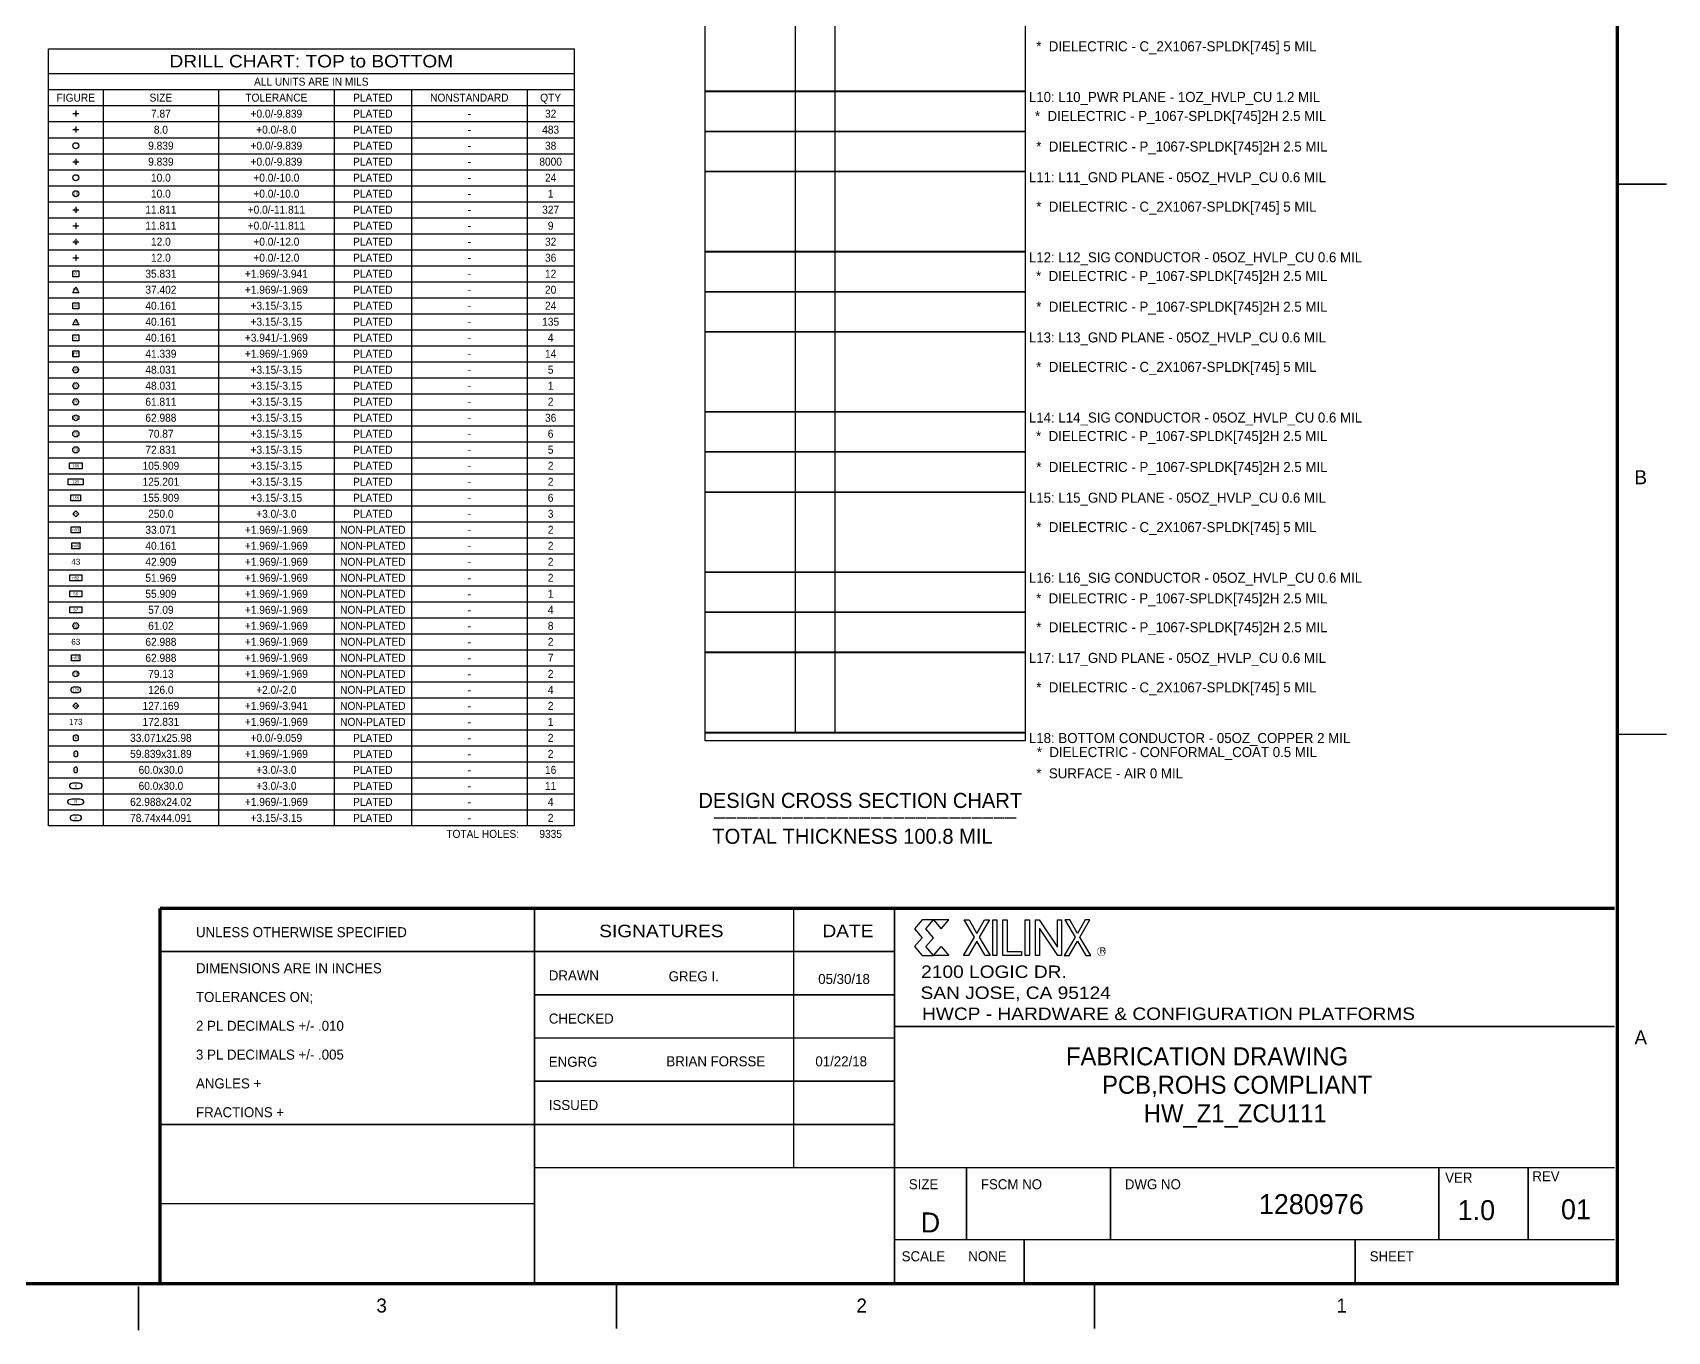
# Model space of a CAD drawing. Extents: x -13164 to 30582, y -10288 to 18382.
# Drawn here: x 10151 to 30582, y -10288 to 5940 of the extents above; entities that cross this region are included whole.
import ezdxf
from ezdxf.enums import TextEntityAlignment as Align

# ---------------------------------------------------------------- set-up
doc = ezdxf.new("R2010")
doc.units = 0
for name, color, linetype in [('BG_FAB_NOTES', 2, 'CONTINUOUS'), ('DF_OUTLINE', 110, 'CONTINUOUS'), ('MA_NCLEGEND-1-18', 7, 'CONTINUOUS'), ('MA_XSECTION_CHART', 103, 'CONTINUOUS')]:
    doc.layers.add(name, color=color, linetype=linetype)

# ---------------------------------------------------------------- blocks, each defined once
blk = doc.blocks.new('FIGURE_OBLONG')
blk.add_lwpolyline([(-0.5, -0.125), (-0.5, 0.125), (-0.416, 0.375), (-0.25, 0.5), (0.25, 0.5), (0.416, 0.375), (0.5, 0.125), (0.5, -0.125), (0.416, -0.375), (0.25, -0.5), (-0.25, -0.5), (-0.416, -0.375)], close=True)
blk = doc.blocks.new('FIGURE_DIAMOND')
blk.add_lwpolyline([(-0.5, 0), (0, 0.5), (0.5, 0), (0, -0.5)], close=True)
blk = doc.blocks.new('FIGURE_CIRCLE')
blk.add_circle((0, 0), 0.5)
blk = doc.blocks.new('FIGURE_SQUARE')
blk.add_lwpolyline([(-0.5, -0.5), (-0.5, 0.5), (0.5, 0.5), (0.5, -0.5)], close=True)
blk = doc.blocks.new('FIGURE_HEX')
blk.add_lwpolyline([(-0.5, 0), (-0.25, 0.5), (0.25, 0.5), (0.5, 0), (0.25, -0.5), (-0.25, -0.5)], close=True)
blk = doc.blocks.new('FIGURE_OCT')
blk.add_lwpolyline([(-0.5, -0.2071), (-0.5, 0.2071), (-0.2071, 0.5), (0.2071, 0.5), (0.5, 0.2071), (0.5, -0.2071), (0.2071, -0.5), (-0.2071, -0.5)], close=True)
blk = doc.blocks.new('FIGURE_TRI')
blk.add_lwpolyline([(-0.5, -0.5), (0, 0.5), (0.5, -0.5)], close=True)
blk = doc.blocks.new('FIGURE_CROSS')
for points in [[(-0.5, 0), (0.5, 0)], [(0, 0.5), (0, -0.5)]]:
    blk.add_lwpolyline(points)

msp = doc.modelspace()

# ---------------------------------------------------------------- linework, layer by layer
at = {"layer": 'DF_OUTLINE'}
for points, const_width in [([(-12543.311, -9692.519), (29956.689, -9692.519), (29956.689, 17807.481), (-12543.311, 17807.481), (-12543.311, -9692.519)], 40.161), ([(30571.65, 4047.24), (29971.65, 4047.24)], 20.079), ([(30571.65, -2827.559), (29971.65, -2827.559)], 20.079), ([(11741.732, -5002.76), (29921.65, -5002.76)], 40.161), ([(11741.732, -9682.677), (11741.732, -5002.76)], 40.161), ([(16421.65, -5722.437), (16421.65, -5002.76)], 22.441), ([(19661.811, -7522.437), (19661.811, -5002.76)], 20.079), ([(20921.65, -9675.197), (20921.65, -5002.76)], 20.079), ([(11741.732, -5542.519), (20921.65, -5542.519)], 20.079), ([(16421.65, -5722.437), (16421.65, -7522.437)], 20.079), ([(16421.65, -6082.677), (19661.811, -6082.677)], 20.079), ([(19661.811, -6082.677), (20921.65, -6082.677)], 20.079), ([(20921.65, -6479.917), (29871.26, -6480.319), (29921.65, -6479.917)], 20.079), ([(16421.65, -6622.437), (19661.811, -6622.437)], 20.079), ([(19661.811, -6622.437), (20921.65, -6622.437)], 20.079), ([(16421.65, -7162.598), (19661.811, -7162.598)], 20.079), ([(19661.811, -7162.598), (20921.65, -7162.598)], 20.079), ([(16421.65, -7522.437), (16421.65, -7702.76)], 20.079), ([(19661.811, -7522.437), (19661.811, -8242.519)], 20.079), ([(11741.732, -7702.76), (20921.65, -7702.76), (20921.65, -7882.677)], 20.079), ([(16421.65, -7702.76), (16421.65, -9682.677)], 20.079), ([(16421.65, -8242.519), (20921.65, -8242.519)], 20.079), ([(20921.65, -8242.519), (29921.65, -8242.519)], 20.079), ([(21821.65, -9142.519), (21821.65, -8242.519)], 20.079), ([(23621.65, -9142.519), (23621.65, -8242.519)], 20.079), ([(27726.732, -9147.519), (27726.732, -8247.519)], 20.079), ([(28841.732, -9142.519), (28841.732, -8242.519)], 20.079), ([(11741.732, -8692.519), (16421.65, -8692.519)], 20.079), ([(29921.65, -9142.519), (20921.65, -9142.519)], 20.079), ([(22541.732, -9142.519), (22541.732, -9682.677)], 20.079), ([(26681.492, -9142.519), (26681.492, -9682.677)], 20.079), ([(11471.65, -10277.559), (11471.65, -9727.559)], 20.079), ([(17446.453, -10252.76), (17446.453, -9702.76)], 20.079), ([(23421.65, -10252.76), (23421.65, -9702.76)], 20.079)]:
    msp.add_lwpolyline(points, dxfattribs=dict(at, const_width=const_width))
msp.add_lwpolyline([(19339.76, -5001.177), (19398.032, -5001.177)], dxfattribs=at)
for points in [[(21410.232, -5590.547), (21313.772, -5479.917), (21410.232, -5369.287), (21409.843, -5369.287), (21313.772, -5258.657), (21409.843, -5147.638), (21268.5, -5147.638), (21172.04, -5258.657), (21268.5, -5369.287), (21172.04, -5479.917), (21268.5, -5590.547)], [(21506.291, -5258.268), (21602.362, -5147.638), (21410.232, -5147.638)], [(21980.311, -5363.779), (22117.319, -5590.547), (22055.512, -5590.547), (21951.571, -5410.63), (21846.851, -5590.547), (21786.221, -5590.547), (21921.65, -5363.779), (21794.882, -5147.638), (21856.689, -5147.638), (21951.571, -5316.539), (22046.453, -5147.638), (22107.87, -5147.638)], [(22149.602, -5590.547), (22149.602, -5147.638), (22202.752, -5147.638), (22202.752, -5590.547)], [(22329.921, -5147.638), (22329.921, -5542.13), (22511.41, -5542.13), (22511.41, -5590.547), (22276.37, -5590.547), (22276.37, -5147.638)], [(22555.902, -5590.547), (22555.902, -5147.638), (22609.051, -5147.638), (22609.051, -5590.547)], [(22731.882, -5147.638), (22958.26, -5488.579), (22958.26, -5147.638), (23011.41, -5147.638), (23011.41, -5590.547), (22962.201, -5590.547), (22735.819, -5248.429), (22735.819, -5590.547), (22682.669, -5590.547), (22682.669, -5147.638)], [(23104.331, -5590.547), (23209.051, -5410.63), (23313.382, -5590.547), (23374.799, -5590.547), (23238.181, -5363.779), (23365.74, -5147.638), (23303.929, -5147.638), (23209.051, -5316.539), (23114.169, -5147.638), (23052.752, -5147.638), (23179.52, -5363.779), (23044.091, -5590.547)], [(21602.362, -5590.547), (21410.232, -5590.547), (21506.291, -5479.917)]]:
    msp.add_lwpolyline(points, close=True, dxfattribs=at)
at = {"layer": 'DF_OUTLINE', "const_width": 4.331}
for points in [[(23455.902, -5542.917, 3.088989), (23491.732, -5493.697)], [(23491.732, -5493.697, 0.323731), (23455.902, -5542.917)]]:
    msp.add_lwpolyline(points, format="xyb", dxfattribs=at)
at = {"layer": 'MA_NCLEGEND-1-18'}
msp.add_lwpolyline([(10347.1349, -3971.867), (10347.1349, 5739.951), (16919.3129, 5739.951), (16919.3129, -3971.867)], close=True, dxfattribs=at)
for points in [[(10347.1349, 5428.133), (16919.3129, 5428.133)], [(10347.1349, 5228.133), (16919.3129, 5228.133)], [(11031.3599, 5228.133), (11031.3599, -3971.867)], [(12474.6089, 5228.133), (12474.6089, -3971.867)], [(13917.8579, 5228.133), (13917.8579, -3971.867)], [(14886.7169, 5228.133), (14886.7169, -3971.867)], [(16329.9659, 5228.133), (16329.9659, -3971.867)], [(10347.1349, 5028.133), (16919.3129, 5028.133)], [(10347.1349, 4828.133), (16919.3129, 4828.133)], [(10347.1349, 4628.133), (16919.3129, 4628.133)], [(10347.1349, 4428.133), (16919.3129, 4428.133)], [(10347.1349, 4228.133), (16919.3129, 4228.133)], [(10347.1349, 4028.133), (16919.3129, 4028.133)], [(10347.1349, 3828.133), (16919.3129, 3828.133)], [(10347.1349, 3628.133), (16919.3129, 3628.133)], [(10347.1349, 3428.133), (16919.3129, 3428.133)], [(10347.1349, 3228.133), (16919.3129, 3228.133)], [(10347.1349, 3028.133), (16919.3129, 3028.133)], [(10347.1349, 2828.133), (16919.3129, 2828.133)], [(10347.1349, 2628.133), (16919.3129, 2628.133)], [(10347.1349, 2428.133), (16919.3129, 2428.133)], [(10347.1349, 2228.133), (16919.3129, 2228.133)], [(10347.1349, 2028.133), (16919.3129, 2028.133)], [(10347.1349, 1828.133), (16919.3129, 1828.133)], [(10347.1349, 1628.133), (16919.3129, 1628.133)], [(10347.1349, 1428.133), (16919.3129, 1428.133)], [(10347.1349, 1228.133), (16919.3129, 1228.133)], [(10347.1349, 1028.133), (16919.3129, 1028.133)], [(10347.1349, 828.133), (16919.3129, 828.133)], [(10347.1349, 628.133), (16919.3129, 628.133)], [(10347.1349, 428.133), (16919.3129, 428.133)], [(10347.1349, 228.133), (16919.3129, 228.133)], [(10347.1349, 28.133), (16919.3129, 28.133)], [(10347.1349, -171.867), (16919.3129, -171.867)], [(10347.1349, -371.867), (16919.3129, -371.867)], [(10347.1349, -571.867), (16919.3129, -571.867)], [(10347.1349, -771.867), (16919.3129, -771.867)], [(10347.1349, -971.867), (16919.3129, -971.867)], [(10347.1349, -1171.867), (16919.3129, -1171.867)], [(10347.1349, -1371.867), (16919.3129, -1371.867)], [(10347.1349, -1571.867), (16919.3129, -1571.867)], [(10347.1349, -1771.867), (16919.3129, -1771.867)], [(10347.1349, -1971.867), (16919.3129, -1971.867)], [(10347.1349, -2171.867), (16919.3129, -2171.867)], [(10347.1349, -2371.867), (16919.3129, -2371.867)], [(10347.1349, -2571.867), (16919.3129, -2571.867)], [(10347.1349, -2771.867), (16919.3129, -2771.867)], [(10347.1349, -2971.867), (16919.3129, -2971.867)], [(10347.1349, -3171.867), (16919.3129, -3171.867)], [(10347.1349, -3371.867), (16919.3129, -3371.867)], [(10347.1349, -3571.867), (16919.3129, -3571.867)], [(10347.1349, -3771.867), (16919.3129, -3771.867)]]:
    msp.add_lwpolyline(points, dxfattribs=at)
at = {"layer": 'MA_XSECTION_CHART'}
for points in [[(19556, 14222.2275), (19556, 14218.2275), (19681, 14218.2275), (19681, -2803.3725), (19556, -2803.3725), (19556, -2807.3725), (20306, -2807.3725), (20306, -2803.3725), (20181, -2803.3725), (20181, 14218.2275), (20306, 14218.2275), (20306, 14222.2275)], [(18556, 5207.4275), (18556, 6207.4275), (22556, 6207.4275), (22556, 5207.4275)], [(18556, 5205.0275), (18556, 5207.4275), (22556, 5207.4275), (22556, 5205.0275)], [(18556, 4705.0275), (18556, 5205.0275), (22556, 5205.0275), (22556, 4705.0275)], [(18556, 4205.0275), (18556, 4705.0275), (22556, 4705.0275), (22556, 4205.0275)], [(18556, 4203.8275), (18556, 4205.0275), (22556, 4205.0275), (22556, 4203.8275)], [(18556, 3203.8275), (18556, 4203.8275), (22556, 4203.8275), (22556, 3203.8275)], [(18556, 3202.6275), (18556, 3203.8275), (22556, 3203.8275), (22556, 3202.6275)], [(18556, 2702.6275), (18556, 3202.6275), (22556, 3202.6275), (22556, 2702.6275)], [(18556, 2202.6275), (18556, 2702.6275), (22556, 2702.6275), (22556, 2202.6275)], [(18556, 2201.4275), (18556, 2202.6275), (22556, 2202.6275), (22556, 2201.4275)], [(18556, 1201.4275), (18556, 2201.4275), (22556, 2201.4275), (22556, 1201.4275)], [(18556, 1200.2275), (18556, 1201.4275), (22556, 1201.4275), (22556, 1200.2275)], [(18556, 700.2275), (18556, 1200.2275), (22556, 1200.2275), (22556, 700.2275)], [(18556, 200.2275), (18556, 700.2275), (22556, 700.2275), (22556, 200.2275)], [(18556, 199.0275), (18556, 200.2275), (22556, 200.2275), (22556, 199.0275)], [(18556, -800.9725), (18556, 199.0275), (22556, 199.0275), (22556, -800.9725)], [(18556, -802.1725), (18556, -800.9725), (22556, -800.9725), (22556, -802.1725)], [(18556, -1302.1725), (18556, -802.1725), (22556, -802.1725), (22556, -1302.1725)], [(18556, -1802.1725), (18556, -1302.1725), (22556, -1302.1725), (22556, -1802.1725)], [(18556, -1803.3725), (18556, -1802.1725), (22556, -1802.1725), (22556, -1803.3725)], [(18556, -2803.3725), (18556, -1803.3725), (22556, -1803.3725), (22556, -2803.3725)], [(18556, -2807.3725), (18556, -2803.3725), (22556, -2803.3725), (22556, -2807.3725)], [(18556, -2907.3725), (18556, -2807.3725), (22556, -2807.3725), (22556, -2907.3725)]]:
    msp.add_lwpolyline(points, close=True, dxfattribs=at)

# ---------------------------------------------------------------- block references
at = {"layer": 'MA_NCLEGEND-1-18', "yscale": 75}
for name, p, xscale in [('FIGURE_CROSS', (10689.2474, 4928.133), 75), ('FIGURE_CROSS', (10689.2474, 4728.133), 75), ('FIGURE_CIRCLE', (10689.2474, 4528.133), 75), ('FIGURE_CROSS', (10689.2474, 4328.133), 75), ('FIGURE_CIRCLE', (10689.2474, 4128.133), 75), ('FIGURE_CIRCLE', (10689.2474, 3928.133), 75), ('FIGURE_CROSS', (10689.2474, 3728.133), 75), ('FIGURE_CROSS', (10689.2474, 3528.133), 75), ('FIGURE_CROSS', (10689.2474, 3328.133), 75), ('FIGURE_CROSS', (10689.2474, 3128.133), 75), ('FIGURE_SQUARE', (10689.2474, 2928.133), 75), ('FIGURE_TRI', (10689.2474, 2728.133), 75), ('FIGURE_SQUARE', (10689.2474, 2528.133), 75), ('FIGURE_TRI', (10689.2474, 2328.133), 75), ('FIGURE_SQUARE', (10689.2474, 2128.133), 75), ('FIGURE_SQUARE', (10689.2474, 1928.133), 75), ('FIGURE_HEX', (10689.2474, 1728.133), 75), ('FIGURE_HEX', (10689.2474, 1528.133), 75), ('FIGURE_HEX', (10689.2474, 1328.133), 75), ('FIGURE_OCT', (10689.2474, 928.133), 75), ('FIGURE_OCT', (10689.2474, 728.133), 75), ('FIGURE_SQUARE', (10689.2474, 528.133), 158.8635), ('FIGURE_SQUARE', (10689.2474, 328.133), 187.8015), ('FIGURE_SQUARE', (10689.2474, 128.133), 119.8792), ('FIGURE_DIAMOND', (10689.2474, -71.867), 75), ('FIGURE_SQUARE', (10689.2474, -271.867), 111.7483), ('FIGURE_SQUARE', (10689.2474, -471.867), 100.17), ('FIGURE_SQUARE', (10689.2474, -871.867), 149.2511), ('FIGURE_SQUARE', (10689.2474, -1071.867), 149.2511), ('FIGURE_SQUARE', (10689.2474, -1271.867), 149.2511), ('FIGURE_HEX', (10689.2474, -1471.867), 75), ('FIGURE_SQUARE', (10689.2474, -1871.867), 105.1185), ('FIGURE_CIRCLE', (10689.2474, -2071.867), 75), ('FIGURE_OBLONG', (10689.2474, -2271.867), 117.1875), ('FIGURE_DIAMOND', (10689.2474, -2471.867), 75), ('FIGURE_OBLONG', (10689.2474, -3471.867), 150), ('FIGURE_OBLONG', (10689.2474, -3671.867), 196.6736), ('FIGURE_OBLONG', (10689.2474, -3871.867), 133.9389)]:
    msp.add_blockref(name, p, dxfattribs=dict(at, xscale=xscale))
at = {"layer": 'MA_NCLEGEND-1-18', "xscale": 75, "rotation": 90}
for name, p, yscale in [('FIGURE_HEX', (10689.2474, 1128.133), 75), ('FIGURE_OBLONG', (10689.2474, -2871.867), 58.9187), ('FIGURE_OBLONG', (10689.2474, -3071.867), 39.9698), ('FIGURE_OBLONG', (10689.2474, -3271.867), 37.5)]:
    msp.add_blockref(name, p, dxfattribs=dict(at, yscale=yscale))

# ---------------------------------------------------------------- texts
at = {"layer": 'BG_FAB_NOTES', "width": 0.989507}
msp.add_text('FABRICATION DRAWING', height=225.201, dxfattribs=at).set_placement((23065.351, -6963.779))
at = {"layer": 'BG_FAB_NOTES'}
for s, height, width, p in [('PCB,ROHS COMPLIANT', 225.201, 0.989507, (25205.11, -7319.689)), ('HW_Z1_ZCU111', 225.201, 0.989507, (25180.701, -7676.378)), ('1280976', 250, 1.007872, (26132.28, -8823.618)), ('1.0', 250, 1.007872, (28195, -8898.3334)), ('01', 250, 1.007872, (29440, -8888.3334))]:
    msp.add_text(s, height=height, dxfattribs=dict(at, width=width)).set_placement(p, align=Align.CENTER)
at = {"layer": 'DF_OUTLINE'}
for s, height, width, p in [('B', 174.799, 1.002231, (30171.65, 297.24)), ('UNLESS OTHERWISE SPECIFIED', 125.201, 0.990463, (12191.732, -5362.598)), ('SIGNATURES', 155.909, 1.146438, (17231.492, -5362.598)), ('DATE', 155.909, 1.146438, (20021.65, -5362.598)), ('R', 79.921, 0.999962, (23487.402, -5570.079)), ('DIMENSIONS ARE IN INCHES', 125.201, 0.990463, (12191.732, -5812.598)), ('2100 LOGIC DR.', 155.909, 1.146438, (21255.512, -5872.437)), ('DRAWN', 125.201, 0.990463, (16601.571, -5902.76)), ('TOLERANCES ON;', 125.201, 0.990463, (12191.732, -6172.437)), ('SAN JOSE, CA 95124', 155.909, 1.146438, (21248.032, -6135.039)), ('CHECKED', 125.201, 0.990463, (16601.571, -6442.519)), ('HWCP - HARDWARE & CONFIGURATION PLATFORMS', 155.909, 1.146438, (21266.532, -6397.638)), ('2 PL DECIMALS +/- .010', 125.201, 0.990463, (12191.732, -6532.677)), ('A', 174.799, 1.002231, (30171.65, -6702.76)), ('3 PL DECIMALS +/- .005', 125.201, 0.990463, (12191.732, -6892.519)), ('ENGRG', 125.201, 0.990463, (16601.571, -6982.677)), ('ANGLES +', 125.201, 0.990463, (12191.732, -7252.76)), ('FRACTIONS +', 125.201, 0.990463, (12191.732, -7612.598)), ('ISSUED', 125.201, 0.990463, (16601.571, -7522.437)), ('VER', 125.201, 0.990463, (27805, -8430)), ('REV', 125.201, 0.990463, (28894.5385, -8412.6005)), ('SIZE', 125.201, 0.990463, (21101.571, -8512.598)), ('FSCM NO', 125.201, 0.990463, (22001.571, -8512.598)), ('DWG NO', 125.201, 0.990463, (23801.571, -8512.598)), ('SCALE', 125.201, 0.990463, (21011.811, -9412.598)), ('SHEET', 125.201, 0.990463, (26861.811, -9412.598)), ('3', 174.799, 1.002231, (14446.453, -10052.76)), ('2', 174.799, 1.002231, (20446.453, -10052.76)), ('1', 174.799, 1.002231, (26446.453, -10052.76))]:
    msp.add_text(s, height=height, dxfattribs=dict(at, width=width)).set_placement(p)
at = {"layer": 'DF_OUTLINE', "width": 0.990463}
for s, p in [('GREG I.', (18725.591, -5913.779)), ('BRIAN FORSSE', (19305.902, -6976.378))]:
    msp.add_text(s, height=125.201, dxfattribs=at).set_placement(p, align=Align.RIGHT)
at = {"layer": 'DF_OUTLINE'}
for s, height, width, p in [('05/30/18', 125.201, 0.990463, (20291.732, -5947.638)), ('01/22/18', 125.201, 0.990463, (20255.902, -6976.378)), ('D', 250, 1.007872, (21371.65, -9052.76)), ('NONE', 125.201, 0.990463, (22084.252, -9412.598))]:
    msp.add_text(s, height=height, dxfattribs=dict(at, width=width)).set_placement(p, align=Align.CENTER)
at = {"layer": 'MA_NCLEGEND-1-18'}
for s, height, width, p in [('DRILL CHART: TOP to BOTTOM', 155.909, 1.146438, (13633.2239, 5506.0875)), ('ALL UNITS ARE IN MILS', 100, 0.94878, (13633.2239, 5278.133)), ('FIGURE', 100, 0.94878, (10689.2474, 5078.133)), ('SIZE', 100, 0.94878, (11752.9844, 5078.133)), ('TOLERANCE', 100, 0.94878, (13196.2334, 5078.133)), ('PLATED', 100, 0.94878, (14402.2874, 5078.133)), ('NONSTANDARD', 100, 0.94878, (15608.3414, 5078.133)), ('QTY', 100, 0.94878, (16624.6394, 5078.133)), ('7.87', 100, 0.94878, (11752.9844, 4878.133)), ('+0.0/-9.839', 100, 0.94878, (13196.2334, 4878.133)), ('PLATED', 100, 0.94878, (14402.2874, 4878.133)), ('-', 100, 0.94878, (15608.3414, 4878.133)), ('32', 100, 0.94878, (16624.6394, 4878.133)), ('8.0', 100, 0.94878, (11752.9844, 4678.133)), ('+0.0/-8.0', 100, 0.94878, (13196.2334, 4678.133)), ('PLATED', 100, 0.94878, (14402.2874, 4678.133)), ('-', 100, 0.94878, (15608.3414, 4678.133)), ('483', 100, 0.94878, (16624.6394, 4678.133)), ('9.839', 100, 0.94878, (11752.9844, 4478.133)), ('+0.0/-9.839', 100, 0.94878, (13196.2334, 4478.133)), ('PLATED', 100, 0.94878, (14402.2874, 4478.133)), ('-', 100, 0.94878, (15608.3414, 4478.133)), ('38', 100, 0.94878, (16624.6394, 4478.133)), ('9.839', 100, 0.94878, (11752.9844, 4278.133)), ('+0.0/-9.839', 100, 0.94878, (13196.2334, 4278.133)), ('PLATED', 100, 0.94878, (14402.2874, 4278.133)), ('-', 100, 0.94878, (15608.3414, 4278.133)), ('8000', 100, 0.94878, (16624.6394, 4278.133)), ('10.0', 100, 0.94878, (11752.9844, 4078.133)), ('+0.0/-10.0', 100, 0.94878, (13196.2334, 4078.133)), ('PLATED', 100, 0.94878, (14402.2874, 4078.133)), ('-', 100, 0.94878, (15608.3414, 4078.133)), ('24', 100, 0.94878, (16624.6394, 4078.133)), ('10.0', 100, 0.94878, (11752.9844, 3878.133)), ('+0.0/-10.0', 100, 0.94878, (13196.2334, 3878.133)), ('PLATED', 100, 0.94878, (14402.2874, 3878.133)), ('-', 100, 0.94878, (15608.3414, 3878.133)), ('1', 100, 0.94878, (16624.6394, 3878.133)), ('11.811', 100, 0.94878, (11752.9844, 3678.133)), ('+0.0/-11.811', 100, 0.94878, (13196.2334, 3678.133)), ('PLATED', 100, 0.94878, (14402.2874, 3678.133)), ('-', 100, 0.94878, (15608.3414, 3678.133)), ('327', 100, 0.94878, (16624.6394, 3678.133)), ('11.811', 100, 0.94878, (11752.9844, 3478.133)), ('+0.0/-11.811', 100, 0.94878, (13196.2334, 3478.133)), ('PLATED', 100, 0.94878, (14402.2874, 3478.133)), ('-', 100, 0.94878, (15608.3414, 3478.133)), ('9', 100, 0.94878, (16624.6394, 3478.133)), ('12.0', 100, 0.94878, (11752.9844, 3278.133)), ('+0.0/-12.0', 100, 0.94878, (13196.2334, 3278.133)), ('PLATED', 100, 0.94878, (14402.2874, 3278.133)), ('-', 100, 0.94878, (15608.3414, 3278.133)), ('32', 100, 0.94878, (16624.6394, 3278.133)), ('12.0', 100, 0.94878, (11752.9844, 3078.133)), ('+0.0/-12.0', 100, 0.94878, (13196.2334, 3078.133)), ('PLATED', 100, 0.94878, (14402.2874, 3078.133)), ('-', 100, 0.94878, (15608.3414, 3078.133)), ('36', 100, 0.94878, (16624.6394, 3078.133)), ('35.831', 100, 0.94878, (11752.9844, 2878.133)), ('+1.969/-3.941', 100, 0.94878, (13196.2334, 2878.133)), ('PLATED', 100, 0.94878, (14402.2874, 2878.133)), ('-', 100, 0.94878, (15608.3414, 2878.133)), ('12', 100, 0.94878, (16624.6394, 2878.133)), ('37.402', 100, 0.94878, (11752.9844, 2678.133)), ('+1.969/-1.969', 100, 0.94878, (13196.2334, 2678.133)), ('PLATED', 100, 0.94878, (14402.2874, 2678.133)), ('-', 100, 0.94878, (15608.3414, 2678.133)), ('20', 100, 0.94878, (16624.6394, 2678.133)), ('40.161', 100, 0.94878, (11752.9844, 2478.133)), ('+3.15/-3.15', 100, 0.94878, (13196.2334, 2478.133)), ('PLATED', 100, 0.94878, (14402.2874, 2478.133)), ('-', 100, 0.94878, (15608.3414, 2478.133)), ('24', 100, 0.94878, (16624.6394, 2478.133)), ('40.161', 100, 0.94878, (11752.9844, 2278.133)), ('+3.15/-3.15', 100, 0.94878, (13196.2334, 2278.133)), ('PLATED', 100, 0.94878, (14402.2874, 2278.133)), ('-', 100, 0.94878, (15608.3414, 2278.133)), ('135', 100, 0.94878, (16624.6394, 2278.133)), ('40.161', 100, 0.94878, (11752.9844, 2078.133)), ('+3.941/-1.969', 100, 0.94878, (13196.2334, 2078.133)), ('PLATED', 100, 0.94878, (14402.2874, 2078.133)), ('-', 100, 0.94878, (15608.3414, 2078.133)), ('4', 100, 0.94878, (16624.6394, 2078.133)), ('41.339', 100, 0.94878, (11752.9844, 1878.133)), ('+1.969/-1.969', 100, 0.94878, (13196.2334, 1878.133)), ('PLATED', 100, 0.94878, (14402.2874, 1878.133)), ('-', 100, 0.94878, (15608.3414, 1878.133)), ('14', 100, 0.94878, (16624.6394, 1878.133)), ('48.031', 100, 0.94878, (11752.9844, 1678.133)), ('+3.15/-3.15', 100, 0.94878, (13196.2334, 1678.133)), ('PLATED', 100, 0.94878, (14402.2874, 1678.133)), ('-', 100, 0.94878, (15608.3414, 1678.133)), ('5', 100, 0.94878, (16624.6394, 1678.133)), ('48.031', 100, 0.94878, (11752.9844, 1478.133)), ('+3.15/-3.15', 100, 0.94878, (13196.2334, 1478.133)), ('PLATED', 100, 0.94878, (14402.2874, 1478.133)), ('-', 100, 0.94878, (15608.3414, 1478.133)), ('1', 100, 0.94878, (16624.6394, 1478.133)), ('61.811', 100, 0.94878, (11752.9844, 1278.133)), ('+3.15/-3.15', 100, 0.94878, (13196.2334, 1278.133)), ('PLATED', 100, 0.94878, (14402.2874, 1278.133)), ('-', 100, 0.94878, (15608.3414, 1278.133)), ('2', 100, 0.94878, (16624.6394, 1278.133)), ('62.988', 100, 0.94878, (11752.9844, 1078.133)), ('+3.15/-3.15', 100, 0.94878, (13196.2334, 1078.133)), ('PLATED', 100, 0.94878, (14402.2874, 1078.133)), ('-', 100, 0.94878, (15608.3414, 1078.133)), ('36', 100, 0.94878, (16624.6394, 1078.133)), ('70.87', 100, 0.94878, (11752.9844, 878.133)), ('+3.15/-3.15', 100, 0.94878, (13196.2334, 878.133)), ('PLATED', 100, 0.94878, (14402.2874, 878.133)), ('-', 100, 0.94878, (15608.3414, 878.133)), ('6', 100, 0.94878, (16624.6394, 878.133)), ('72.831', 100, 0.94878, (11752.9844, 678.133)), ('+3.15/-3.15', 100, 0.94878, (13196.2334, 678.133)), ('PLATED', 100, 0.94878, (14402.2874, 678.133)), ('-', 100, 0.94878, (15608.3414, 678.133)), ('5', 100, 0.94878, (16624.6394, 678.133)), ('105.909', 100, 0.94878, (11752.9844, 478.133)), ('+3.15/-3.15', 100, 0.94878, (13196.2334, 478.133)), ('PLATED', 100, 0.94878, (14402.2874, 478.133)), ('-', 100, 0.94878, (15608.3414, 478.133)), ('2', 100, 0.94878, (16624.6394, 478.133)), ('125.201', 100, 0.94878, (11752.9844, 278.133)), ('+3.15/-3.15', 100, 0.94878, (13196.2334, 278.133)), ('PLATED', 100, 0.94878, (14402.2874, 278.133)), ('-', 100, 0.94878, (15608.3414, 278.133)), ('2', 100, 0.94878, (16624.6394, 278.133)), ('155.909', 100, 0.94878, (11752.9844, 78.133)), ('+3.15/-3.15', 100, 0.94878, (13196.2334, 78.133)), ('PLATED', 100, 0.94878, (14402.2874, 78.133)), ('-', 100, 0.94878, (15608.3414, 78.133)), ('6', 100, 0.94878, (16624.6394, 78.133)), ('250.0', 100, 0.94878, (11752.9844, -121.867)), ('+3.0/-3.0', 100, 0.94878, (13196.2334, -121.867)), ('PLATED', 100, 0.94878, (14402.2874, -121.867)), ('-', 100, 0.94878, (15608.3414, -121.867)), ('3', 100, 0.94878, (16624.6394, -121.867)), ('33.071', 100, 0.94878, (11752.9844, -321.867)), ('+1.969/-1.969', 100, 0.94878, (13196.2334, -321.867)), ('NON-PLATED', 100, 0.94878, (14402.2874, -321.867)), ('-', 100, 0.94878, (15608.3414, -321.867)), ('2', 100, 0.94878, (16624.6394, -321.867)), ('40.161', 100, 0.94878, (11752.9844, -521.867)), ('+1.969/-1.969', 100, 0.94878, (13196.2334, -521.867)), ('NON-PLATED', 100, 0.94878, (14402.2874, -521.867)), ('-', 100, 0.94878, (15608.3414, -521.867)), ('2', 100, 0.94878, (16624.6394, -521.867)), ('42.909', 100, 0.94878, (11752.9844, -721.867)), ('+1.969/-1.969', 100, 0.94878, (13196.2334, -721.867)), ('+1.969/-1.969', 100, 0.94878, (13196.2334, -921.867)), ('NON-PLATED', 100, 0.94878, (14402.2874, -721.867)), ('-', 100, 0.94878, (15608.3414, -721.867)), ('2', 100, 0.94878, (16624.6394, -721.867)), ('51.969', 100, 0.94878, (11752.9844, -921.867)), ('55.909', 100, 0.94878, (11752.9844, -1121.867)), ('+1.969/-1.969', 100, 0.94878, (13196.2334, -1121.867)), ('NON-PLATED', 100, 0.94878, (14402.2874, -921.867)), ('NON-PLATED', 100, 0.94878, (14402.2874, -1121.867)), ('-', 100, 0.94878, (15608.3414, -921.867)), ('2', 100, 0.94878, (16624.6394, -921.867)), ('57.09', 100, 0.94878, (11752.9844, -1321.867)), ('+1.969/-1.969', 100, 0.94878, (13196.2334, -1321.867)), ('NON-PLATED', 100, 0.94878, (14402.2874, -1321.867)), ('-', 100, 0.94878, (15608.3414, -1121.867)), ('4', 100, 0.94878, (16624.6394, -1321.867)), ('1', 100, 0.94878, (16624.6394, -1121.867)), ('61.02', 100, 0.94878, (11752.9844, -1521.867)), ('+1.969/-1.969', 100, 0.94878, (13196.2334, -1521.867)), ('NON-PLATED', 100, 0.94878, (14402.2874, -1521.867)), ('-', 100, 0.94878, (15608.3414, -1321.867)), ('8', 100, 0.94878, (16624.6394, -1521.867)), ('62.988', 100, 0.94878, (11752.9844, -1721.867)), ('+1.969/-1.969', 100, 0.94878, (13196.2334, -1721.867)), ('NON-PLATED', 100, 0.94878, (14402.2874, -1721.867)), ('-', 100, 0.94878, (15608.3414, -1521.867)), ('2', 100, 0.94878, (16624.6394, -1721.867)), ('62.988', 100, 0.94878, (11752.9844, -1921.867)), ('+1.969/-1.969', 100, 0.94878, (13196.2334, -1921.867)), ('NON-PLATED', 100, 0.94878, (14402.2874, -1921.867)), ('-', 100, 0.94878, (15608.3414, -1721.867)), ('7', 100, 0.94878, (16624.6394, -1921.867)), ('79.13', 100, 0.94878, (11752.9844, -2121.867)), ('+1.969/-1.969', 100, 0.94878, (13196.2334, -2121.867)), ('NON-PLATED', 100, 0.94878, (14402.2874, -2121.867)), ('-', 100, 0.94878, (15608.3414, -1921.867)), ('2', 100, 0.94878, (16624.6394, -2121.867)), ('126.0', 100, 0.94878, (11752.9844, -2321.867)), ('+2.0/-2.0', 100, 0.94878, (13196.2334, -2321.867)), ('NON-PLATED', 100, 0.94878, (14402.2874, -2321.867)), ('-', 100, 0.94878, (15608.3414, -2121.867)), ('4', 100, 0.94878, (16624.6394, -2321.867)), ('127.169', 100, 0.94878, (11752.9844, -2521.867)), ('+1.969/-3.941', 100, 0.94878, (13196.2334, -2521.867)), ('NON-PLATED', 100, 0.94878, (14402.2874, -2521.867)), ('-', 100, 0.94878, (15608.3414, -2321.867)), ('2', 100, 0.94878, (16624.6394, -2521.867)), ('172.831', 100, 0.94878, (11752.9844, -2721.867)), ('+1.969/-1.969', 100, 0.94878, (13196.2334, -2721.867)), ('NON-PLATED', 100, 0.94878, (14402.2874, -2721.867)), ('-', 100, 0.94878, (15608.3414, -2521.867)), ('1', 100, 0.94878, (16624.6394, -2721.867)), ('33.071x25.98', 100, 0.94878, (11752.9844, -2921.867)), ('+0.0/-9.059', 100, 0.94878, (13196.2334, -2921.867)), ('PLATED', 100, 0.94878, (14402.2874, -2921.867)), ('-', 100, 0.94878, (15608.3414, -2721.867)), ('2', 100, 0.94878, (16624.6394, -2921.867)), ('59.839x31.89', 100, 0.94878, (11752.9844, -3121.867)), ('+1.969/-1.969', 100, 0.94878, (13196.2334, -3121.867)), ('PLATED', 100, 0.94878, (14402.2874, -3121.867)), ('-', 100, 0.94878, (15608.3414, -2921.867)), ('2', 100, 0.94878, (16624.6394, -3121.867)), ('60.0x30.0', 100, 0.94878, (11752.9844, -3321.867)), ('+3.0/-3.0', 100, 0.94878, (13196.2334, -3321.867)), ('PLATED', 100, 0.94878, (14402.2874, -3321.867)), ('-', 100, 0.94878, (15608.3414, -3121.867)), ('16', 100, 0.94878, (16624.6394, -3321.867)), ('60.0x30.0', 100, 0.94878, (11752.9844, -3521.867)), ('+3.0/-3.0', 100, 0.94878, (13196.2334, -3521.867)), ('PLATED', 100, 0.94878, (14402.2874, -3521.867)), ('-', 100, 0.94878, (15608.3414, -3321.867)), ('11', 100, 0.94878, (16624.6394, -3521.867)), ('62.988x24.02', 100, 0.94878, (11752.9844, -3721.867)), ('+1.969/-1.969', 100, 0.94878, (13196.2334, -3721.867)), ('PLATED', 100, 0.94878, (14402.2874, -3721.867)), ('-', 100, 0.94878, (15608.3414, -3521.867)), ('-', 100, 0.94878, (15608.3414, -3721.867)), ('4', 100, 0.94878, (16624.6394, -3721.867)), ('78.74x44.091', 100, 0.94878, (11752.9844, -3921.867)), ('+3.15/-3.15', 100, 0.94878, (13196.2334, -3921.867)), ('PLATED', 100, 0.94878, (14402.2874, -3921.867)), ('-', 100, 0.94878, (15608.3414, -3921.867)), ('2', 100, 0.94878, (16624.6394, -3921.867)), ('9335', 100, 0.94878, (16624.6394, -4121.867))]:
    msp.add_text(s, height=height, dxfattribs=dict(at, width=width)).set_placement(p, align=Align.CENTER)
for s, height, p in [('8', 37.5, (10689.2474, 4928.133)), ('B', 37.5, (10689.2474, 4728.133)), ('10', 37.5, (10689.2474, 4328.133)), ('10', 37.5, (10689.2474, 3928.133)), ('12', 37.5, (10689.2474, 3728.133)), ('12', 37.5, (10689.2474, 3328.133)), ('G', 37.5, (10689.2474, 2928.133)), ('PF', 37.5, (10689.2474, 2728.133)), ('40', 37.5, (10689.2474, 2528.133)), ('40', 37.5, (10689.2474, 2328.133)), ('K', 37.5, (10689.2474, 2128.133)), ('PF', 37.5, (10689.2474, 1928.133)), ('48', 37.5, (10689.2474, 1728.133)), ('D', 37.5, (10689.2474, 1528.133)), ('R', 37.5, (10689.2474, 1328.133)), ('63', 37.5, (10689.2474, 1128.133)), ('71', 37.5, (10689.2474, 928.133)), ('73', 37.5, (10689.2474, 728.133)), ('106', 37.5, (10689.2474, 528.133)), ('125', 37.5, (10689.2474, 328.133)), ('156', 37.5, (10689.2474, 128.133)), ('H', 37.5, (10689.2474, -71.867)), ('n33', 37.5, (10689.2474, -271.867)), ('n40', 37.5, (10689.2474, -471.867)), ('43', 75, (10689.2474, -671.867)), ('n52', 37.5, (10689.2474, -871.867)), ('56', 37.5, (10689.2474, -1071.867)), ('57', 37.5, (10689.2474, -1271.867)), ('63', 75, (10689.2474, -1671.867)), ('Q', 37.5, (10689.2474, -1471.867)), ('n63', 37.5, (10689.2474, -1871.867)), ('79', 37.5, (10689.2474, -2071.867)), ('126', 37.5, (10689.2474, -2271.867)), ('173', 75, (10689.2474, -2671.867)), ('M', 37.5, (10689.2474, -2471.867)), ('B', 29.4594, (10689.2474, -2871.867)), ('S', 19.9849, (10689.2474, -3071.867)), ('X', 18.75, (10689.2474, -3271.867)), ('X', 37.5, (10689.2474, -3471.867)), ('R', 37.5, (10689.2474, -3671.867)), ('A', 37.5, (10689.2474, -3871.867))]:
    msp.add_text(s, height=height, dxfattribs=at).set_placement(p, align=Align.MIDDLE_CENTER)
at = {"layer": 'MA_NCLEGEND-1-18', "width": 0.94878}
msp.add_text('TOTAL HOLES:', height=100, dxfattribs=at).set_placement((16229.9659, -4121.867), align=Align.RIGHT)
at = {"layer": 'MA_XSECTION_CHART', "width": 0.990463}
for s, p in [('   *  DIELECTRIC - C_2X1067-SPLDK[745] 5 MIL', (22556, 5707.4275)), (' L10: L10_PWR PLANE - 1OZ_HVLP_CU 1.2 MIL', (22556, 5074.0942)), ('   *  DIELECTRIC - P_1067-SPLDK[745]2H 2.5 MIL', (22540, 4837)), ('   *  DIELECTRIC - P_1067-SPLDK[745]2H 2.5 MIL', (22556, 4455.0275)), (' L11: L11_GND PLANE - 05OZ_HVLP_CU 0.6 MIL', (22556, 4071.6942)), ('   *  DIELECTRIC - C_2X1067-SPLDK[745] 5 MIL', (22556, 3703.8275)), (' L12: L12_SIG CONDUCTOR - 05OZ_HVLP_CU 0.6 MIL', (22556, 3070.4942)), ('   *  DIELECTRIC - P_1067-SPLDK[745]2H 2.5 MIL', (22554, 2837)), ('   *  DIELECTRIC - P_1067-SPLDK[745]2H 2.5 MIL', (22556, 2452.6275)), (' L13: L13_GND PLANE - 05OZ_HVLP_CU 0.6 MIL', (22556, 2069.2942)), ('   *  DIELECTRIC - C_2X1067-SPLDK[745] 5 MIL', (22556, 1701.4275)), (' L14: L14_SIG CONDUCTOR - 05OZ_HVLP_CU 0.6 MIL', (22556, 1068.0942)), ('   *  DIELECTRIC - P_1067-SPLDK[745]2H 2.5 MIL', (22554, 837)), ('   *  DIELECTRIC - P_1067-SPLDK[745]2H 2.5 MIL', (22556, 450.2275)), (' L15: L15_GND PLANE - 05OZ_HVLP_CU 0.6 MIL', (22556, 66.8942)), ('   *  DIELECTRIC - C_2X1067-SPLDK[745] 5 MIL', (22556, -300.9725)), (' L16: L16_SIG CONDUCTOR - 05OZ_HVLP_CU 0.6 MIL', (22556, -934.3058)), ('   *  DIELECTRIC - P_1067-SPLDK[745]2H 2.5 MIL', (22554, -1191)), ('   *  DIELECTRIC - P_1067-SPLDK[745]2H 2.5 MIL', (22556, -1552.1725)), (' L17: L17_GND PLANE - 05OZ_HVLP_CU 0.6 MIL', (22556, -1935.5058)), ('   *  DIELECTRIC - C_2X1067-SPLDK[745] 5 MIL', (22556, -2303.3725)), (' L18: BOTTOM CONDUCTOR - 05OZ_COPPER 2 MIL', (22556, -2936.7058)), ('   *  DIELECTRIC - CONFORMAL_COAT 0.5 MIL', (22563, -3112.0391)), ('   *  SURFACE - AIR 0 MIL', (22557, -3378))]:
    msp.add_text(s, height=125.201, dxfattribs=at).set_placement(p)
at = {"layer": 'MA_XSECTION_CHART', "width": 0.997885}
for s, p in [('DESIGN CROSS SECTION CHART', (20494, -3748)), ('___________________________', (20556, -3829.1862)), ('TOTAL THICKNESS 100.8 MIL', (20397, -4196))]:
    msp.add_text(s, height=188.189, dxfattribs=at).set_placement(p, align=Align.CENTER)

doc.saveas('drawing.dxf')
